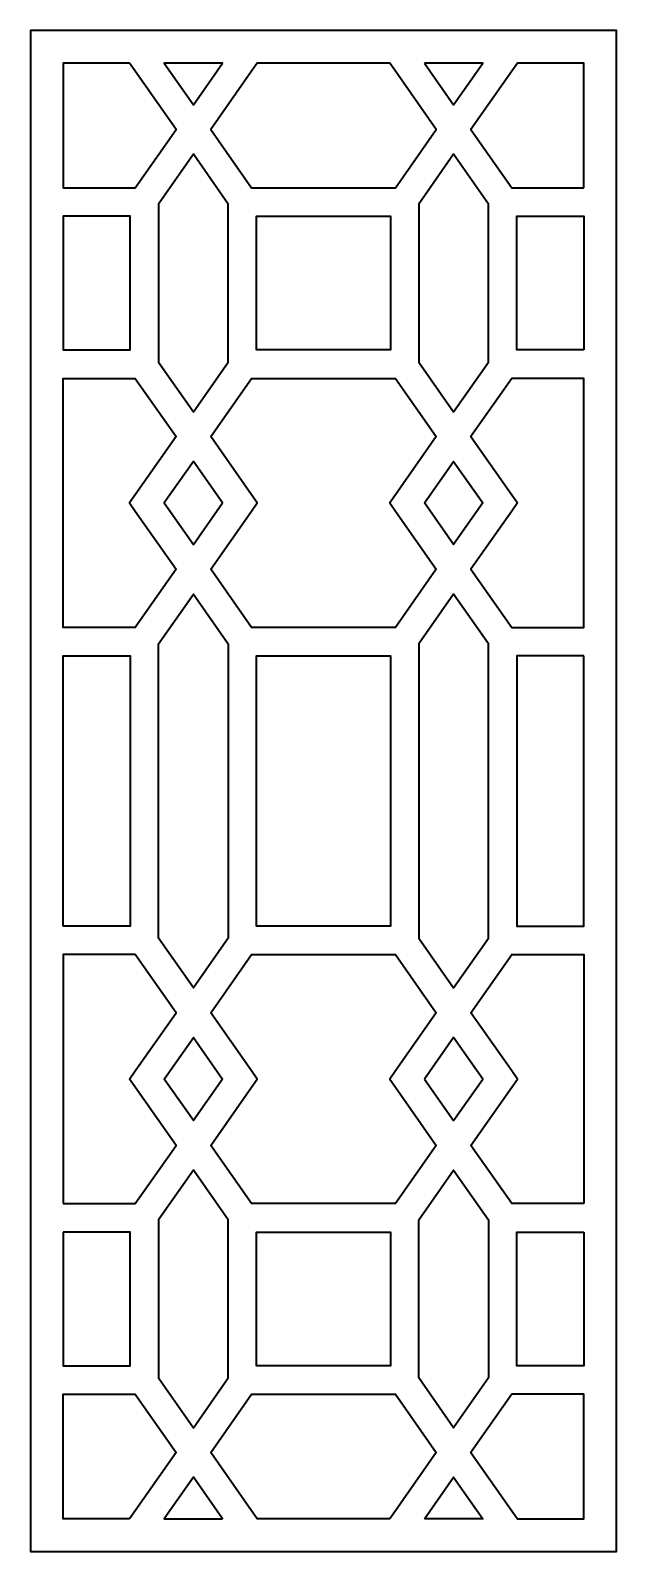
# Model space of a CAD drawing. Header units: centimetres. Extents: x -27 to -20.1, y -9 to 9.
import ezdxf

# ---------------------------------------------------------------- set-up
doc = ezdxf.new("R2010")
doc.units = ezdxf.units.CM
doc.header["$MEASUREMENT"] = 0
doc.layers.add('layer 1', color=7, linetype='Continuous')

msp = doc.modelspace()

# ---------------------------------------------------------------- linework, layer by layer
at = {"layer": 'layer 1', "color": 250, "lineweight": 35}
msp.add_open_spline([(-20.06556, 9.00077), (-20.06556, 9.00077), (-20.06556, -9.00021), (-20.06556, -9.00021), (-20.06556, -9.00021), (-20.06556, -9.00021), (-26.99914, -9.00021), (-26.99914, -9.00021), (-26.99914, -9.00021), (-26.99914, -9.00021), (-26.99914, 9.00077), (-26.99914, 9.00077), (-26.99914, 9.00077), (-26.99914, 9.00077), (-20.06556, 9.00077), (-20.06556, 9.00077), (-20.06556, 9.00077), (-20.06556, 9.00077), (-20.06556, 9.00077), (-20.06556, 9.00077)], degree=3, knots=[0, 0, 0, 0, 0.16666667, 0.16666667, 0.16666667, 0.16666667, 0.33333333, 0.33333333, 0.33333333, 0.33333333, 0.5, 0.5, 0.5, 0.5, 0.66666667, 0.66666667, 0.66666667, 0.66666667, 1, 1, 1, 1], dxfattribs=at)
at = {"layer": 'layer 1', "color": 7, "lineweight": 35}
for points, knots in [([(-25.8258, 8.61314), (-25.8258, 8.61314), (-25.75849, 8.51688), (-25.75849, 8.51688), (-25.75849, 8.51688), (-25.75849, 8.51688), (-25.2769, 7.82818), (-25.2769, 7.82818), (-25.2769, 7.82818), (-25.2769, 7.82818), (-25.75885, 7.13898), (-25.75885, 7.13898), (-25.75885, 7.13898), (-25.75885, 7.13898), (-26.61151, 7.13898), (-26.61151, 7.13898), (-26.61151, 7.13898), (-26.61151, 7.13898), (-26.61151, 8.61314), (-26.61151, 8.61314), (-26.61151, 8.61314), (-26.61151, 8.61314), (-25.8258, 8.61314), (-25.8258, 8.61314)], [0, 0, 0, 0, 0.14285714, 0.14285714, 0.14285714, 0.14285714, 0.28571429, 0.28571429, 0.28571429, 0.28571429, 0.42857143, 0.42857143, 0.42857143, 0.42857143, 0.57142857, 0.57142857, 0.57142857, 0.57142857, 0.71428571, 0.71428571, 0.71428571, 0.71428571, 1, 1, 1, 1]), ([(-24.72799, 8.61314), (-24.72799, 8.61314), (-25.07193, 8.1213), (-25.07193, 8.1213), (-25.07193, 8.1213), (-25.07193, 8.1213), (-25.41586, 8.61314), (-25.41586, 8.61314), (-25.41586, 8.61314), (-25.41586, 8.61314), (-24.72799, 8.61314), (-24.72799, 8.61314), (-24.72799, 8.61314), (-24.72799, 8.61314), (-24.72799, 8.61314), (-24.72799, 8.61314)], [0, 0, 0, 0, 0.2, 0.2, 0.2, 0.2, 0.4, 0.4, 0.4, 0.4, 0.6, 0.6, 0.6, 0.6, 1, 1, 1, 1]), ([(-23.53235, 7.13898), (-23.53235, 7.13898), (-24.385, 7.13898), (-24.385, 7.13898), (-24.385, 7.13898), (-24.385, 7.13898), (-24.86696, 7.82818), (-24.86696, 7.82818), (-24.86696, 7.82818), (-24.86696, 7.82818), (-24.38536, 8.51688), (-24.38536, 8.51688), (-24.38536, 8.51688), (-24.38536, 8.51688), (-24.31805, 8.61314), (-24.31805, 8.61314), (-24.31805, 8.61314), (-24.31805, 8.61314), (-22.74665, 8.61314), (-22.74665, 8.61314), (-22.74665, 8.61314), (-22.74665, 8.61314), (-22.67933, 8.51688), (-22.67933, 8.51688), (-22.67933, 8.51688), (-22.67933, 8.51688), (-22.19774, 7.82818), (-22.19774, 7.82818), (-22.19774, 7.82818), (-22.19774, 7.82818), (-22.67969, 7.13898), (-22.67969, 7.13898), (-22.67969, 7.13898), (-22.67969, 7.13898), (-23.53235, 7.13898), (-23.53235, 7.13898)], [0, 0, 0, 0, 0.1, 0.1, 0.1, 0.1, 0.2, 0.2, 0.2, 0.2, 0.3, 0.3, 0.3, 0.3, 0.4, 0.4, 0.4, 0.4, 0.5, 0.5, 0.5, 0.5, 0.6, 0.6, 0.6, 0.6, 0.7, 0.7, 0.7, 0.7, 0.8, 0.8, 0.8, 0.8, 1, 1, 1, 1]), ([(-22.33671, 8.61314), (-22.33671, 8.61314), (-21.64884, 8.61314), (-21.64884, 8.61314), (-21.64884, 8.61314), (-21.64884, 8.61314), (-21.99278, 8.1213), (-21.99278, 8.1213), (-21.99278, 8.1213), (-21.99278, 8.1213), (-22.3367, 8.61314), (-22.3367, 8.61314), (-22.3367, 8.61314), (-22.3367, 8.61314), (-22.33671, 8.61314), (-22.33671, 8.61314)], [0, 0, 0, 0, 0.2, 0.2, 0.2, 0.2, 0.4, 0.4, 0.4, 0.4, 0.6, 0.6, 0.6, 0.6, 1, 1, 1, 1]), ([(-20.45319, 7.13898), (-20.45319, 7.13898), (-21.30585, 7.13898), (-21.30585, 7.13898), (-21.30585, 7.13898), (-21.30585, 7.13898), (-21.7878, 7.82818), (-21.7878, 7.82818), (-21.7878, 7.82818), (-21.7878, 7.82818), (-21.30621, 8.51688), (-21.30621, 8.51688), (-21.30621, 8.51688), (-21.30621, 8.51688), (-21.23889, 8.61314), (-21.23889, 8.61314), (-21.23889, 8.61314), (-21.23889, 8.61314), (-20.45319, 8.61314), (-20.45319, 8.61314), (-20.45319, 8.61314), (-20.45319, 8.61314), (-20.45319, 7.13898), (-20.45319, 7.13898)], [0, 0, 0, 0, 0.14285714, 0.14285714, 0.14285714, 0.14285714, 0.28571429, 0.28571429, 0.28571429, 0.28571429, 0.42857143, 0.42857143, 0.42857143, 0.42857143, 0.57142857, 0.57142857, 0.57142857, 0.57142857, 0.71428571, 0.71428571, 0.71428571, 0.71428571, 1, 1, 1, 1]), ([(-24.66002, 6.01131), (-24.66002, 6.01131), (-24.66002, 5.07661), (-24.66002, 5.07661), (-24.66002, 5.07661), (-24.66002, 5.07661), (-25.07193, 4.48756), (-25.07193, 4.48756), (-25.07193, 4.48756), (-25.07193, 4.48756), (-25.48384, 5.07661), (-25.48384, 5.07661), (-25.48384, 5.07661), (-25.48384, 5.07661), (-25.48384, 6.01131), (-25.48384, 6.01131), (-25.48384, 6.01131), (-25.48384, 6.01131), (-25.48384, 6.94601), (-25.48384, 6.94601), (-25.48384, 6.94601), (-25.48384, 6.94601), (-25.07193, 7.53507), (-25.07193, 7.53507), (-25.07193, 7.53507), (-25.07193, 7.53507), (-24.66002, 6.94601), (-24.66002, 6.94601), (-24.66002, 6.94601), (-24.66002, 6.94601), (-24.66002, 6.01131), (-24.66002, 6.01131)], [0, 0, 0, 0, 0.11111111, 0.11111111, 0.11111111, 0.11111111, 0.22222222, 0.22222222, 0.22222222, 0.22222222, 0.33333333, 0.33333333, 0.33333333, 0.33333333, 0.44444444, 0.44444444, 0.44444444, 0.44444444, 0.55555556, 0.55555556, 0.55555556, 0.55555556, 0.66666667, 0.66666667, 0.66666667, 0.66666667, 0.77777778, 0.77777778, 0.77777778, 0.77777778, 1, 1, 1, 1]), ([(-22.40468, 6.01131), (-22.40468, 6.01131), (-22.40468, 6.94601), (-22.40468, 6.94601), (-22.40468, 6.94601), (-22.40468, 6.94601), (-21.99278, 7.53507), (-21.99278, 7.53507), (-21.99278, 7.53507), (-21.99278, 7.53507), (-21.58086, 6.94601), (-21.58086, 6.94601), (-21.58086, 6.94601), (-21.58086, 6.94601), (-21.58086, 6.01131), (-21.58086, 6.01131), (-21.58086, 6.01131), (-21.58086, 6.01131), (-21.58086, 5.07661), (-21.58086, 5.07661), (-21.58086, 5.07661), (-21.58086, 5.07661), (-21.99278, 4.48756), (-21.99278, 4.48756), (-21.99278, 4.48756), (-21.99278, 4.48756), (-22.40468, 5.07661), (-22.40468, 5.07661), (-22.40468, 5.07661), (-22.40468, 5.07661), (-22.40468, 6.01131), (-22.40468, 6.01131)], [0, 0, 0, 0, 0.11111111, 0.11111111, 0.11111111, 0.11111111, 0.22222222, 0.22222222, 0.22222222, 0.22222222, 0.33333333, 0.33333333, 0.33333333, 0.33333333, 0.44444444, 0.44444444, 0.44444444, 0.44444444, 0.55555556, 0.55555556, 0.55555556, 0.55555556, 0.66666667, 0.66666667, 0.66666667, 0.66666667, 0.77777778, 0.77777778, 0.77777778, 0.77777778, 1, 1, 1, 1]), ([(-26.61151, 5.2196), (-26.61151, 5.2196), (-26.61151, 6.80303), (-26.61151, 6.80303), (-26.61151, 6.80303), (-26.61151, 6.80303), (-25.81979, 6.80303), (-25.81979, 6.80303), (-25.81979, 6.80303), (-25.81979, 6.80303), (-25.81979, 6.01131), (-25.81979, 6.01131), (-25.81979, 6.01131), (-25.81979, 6.01131), (-25.81979, 5.2196), (-25.81979, 5.2196), (-25.81979, 5.2196), (-25.81979, 5.2196), (-26.61151, 5.2196), (-26.61151, 5.2196), (-26.61151, 5.2196), (-26.61151, 5.2196), (-26.61151, 5.2196), (-26.61151, 5.2196)], [0, 0, 0, 0, 0.14285714, 0.14285714, 0.14285714, 0.14285714, 0.28571429, 0.28571429, 0.28571429, 0.28571429, 0.42857143, 0.42857143, 0.42857143, 0.42857143, 0.57142857, 0.57142857, 0.57142857, 0.57142857, 0.71428571, 0.71428571, 0.71428571, 0.71428571, 1, 1, 1, 1]), ([(-23.53235, 6.80303), (-23.53235, 6.80303), (-24.32407, 6.80303), (-24.32407, 6.80303), (-24.32407, 6.80303), (-24.32407, 6.80303), (-24.32407, 6.01131), (-24.32407, 6.01131), (-24.32407, 6.01131), (-24.32407, 6.01131), (-24.32407, 5.2196), (-24.32407, 5.2196), (-24.32407, 5.2196), (-24.32407, 5.2196), (-23.53235, 5.2196), (-23.53235, 5.2196), (-23.53235, 5.2196), (-23.53235, 5.2196), (-22.74064, 5.2196), (-22.74064, 5.2196), (-22.74064, 5.2196), (-22.74064, 5.2196), (-22.74064, 6.01131), (-22.74064, 6.01131), (-22.74064, 6.01131), (-22.74064, 6.01131), (-22.74064, 6.80303), (-22.74064, 6.80303), (-22.74064, 6.80303), (-22.74064, 6.80303), (-23.53235, 6.80303), (-23.53235, 6.80303)], [0, 0, 0, 0, 0.11111111, 0.11111111, 0.11111111, 0.11111111, 0.22222222, 0.22222222, 0.22222222, 0.22222222, 0.33333333, 0.33333333, 0.33333333, 0.33333333, 0.44444444, 0.44444444, 0.44444444, 0.44444444, 0.55555556, 0.55555556, 0.55555556, 0.55555556, 0.66666667, 0.66666667, 0.66666667, 0.66666667, 0.77777778, 0.77777778, 0.77777778, 0.77777778, 1, 1, 1, 1]), ([(-20.45319, 5.2196), (-20.45319, 5.2196), (-20.45319, 6.80303), (-20.45319, 6.80303), (-20.45319, 6.80303), (-20.45319, 6.80303), (-21.24491, 6.80303), (-21.24491, 6.80303), (-21.24491, 6.80303), (-21.24491, 6.80303), (-21.24491, 6.01131), (-21.24491, 6.01131), (-21.24491, 6.01131), (-21.24491, 6.01131), (-21.24491, 5.2196), (-21.24491, 5.2196), (-21.24491, 5.2196), (-21.24491, 5.2196), (-20.45319, 5.2196), (-20.45319, 5.2196)], [0, 0, 0, 0, 0.16666667, 0.16666667, 0.16666667, 0.16666667, 0.33333333, 0.33333333, 0.33333333, 0.33333333, 0.5, 0.5, 0.5, 0.5, 0.66666667, 0.66666667, 0.66666667, 0.66666667, 1, 1, 1, 1]), ([(-26.61151, 4.88365), (-26.61151, 4.88365), (-26.61151, 1.93532), (-26.61151, 1.93532), (-26.61151, 1.93532), (-26.61151, 1.93532), (-25.75885, 1.93532), (-25.75885, 1.93532), (-25.75885, 1.93532), (-25.75885, 1.93532), (-25.2769, 2.62453), (-25.2769, 2.62453), (-25.2769, 2.62453), (-25.2769, 2.62453), (-25.75849, 3.31322), (-25.75849, 3.31322), (-25.75849, 3.31322), (-25.75849, 3.31322), (-25.8258, 3.40949), (-25.8258, 3.40949), (-25.8258, 3.40949), (-25.8258, 3.40949), (-25.75849, 3.50575), (-25.75849, 3.50575), (-25.75849, 3.50575), (-25.75849, 3.50575), (-25.2769, 4.19444), (-25.2769, 4.19444), (-25.2769, 4.19444), (-25.2769, 4.19444), (-25.75885, 4.88365), (-25.75885, 4.88365), (-25.75885, 4.88365), (-25.75885, 4.88365), (-26.61151, 4.88365), (-26.61151, 4.88365), (-26.61151, 4.88365), (-26.61151, 4.88365), (-26.61151, 4.88365), (-26.61151, 4.88365)], [0, 0, 0, 0, 0.09090909, 0.09090909, 0.09090909, 0.09090909, 0.18181818, 0.18181818, 0.18181818, 0.18181818, 0.27272727, 0.27272727, 0.27272727, 0.27272727, 0.36363636, 0.36363636, 0.36363636, 0.36363636, 0.45454545, 0.45454545, 0.45454545, 0.45454545, 0.54545455, 0.54545455, 0.54545455, 0.54545455, 0.63636364, 0.63636364, 0.63636364, 0.63636364, 0.72727273, 0.72727273, 0.72727273, 0.72727273, 0.81818182, 0.81818182, 0.81818182, 0.81818182, 1, 1, 1, 1]), ([(-23.53235, 1.93532), (-23.53235, 1.93532), (-22.67969, 1.93532), (-22.67969, 1.93532), (-22.67969, 1.93532), (-22.67969, 1.93532), (-22.19774, 2.62453), (-22.19774, 2.62453), (-22.19774, 2.62453), (-22.19774, 2.62453), (-22.67933, 3.31322), (-22.67933, 3.31322), (-22.67933, 3.31322), (-22.67933, 3.31322), (-22.74665, 3.40948), (-22.74665, 3.40948), (-22.74665, 3.40948), (-22.74665, 3.40948), (-22.67933, 3.50575), (-22.67933, 3.50575), (-22.67933, 3.50575), (-22.67933, 3.50575), (-22.19774, 4.19444), (-22.19774, 4.19444), (-22.19774, 4.19444), (-22.19774, 4.19444), (-22.67969, 4.88365), (-22.67969, 4.88365), (-22.67969, 4.88365), (-22.67969, 4.88365), (-23.53235, 4.88365), (-23.53235, 4.88365), (-23.53235, 4.88365), (-23.53235, 4.88365), (-24.385, 4.88365), (-24.385, 4.88365), (-24.385, 4.88365), (-24.385, 4.88365), (-24.86696, 4.19444), (-24.86696, 4.19444), (-24.86696, 4.19444), (-24.86696, 4.19444), (-24.38536, 3.50575), (-24.38536, 3.50575), (-24.38536, 3.50575), (-24.38536, 3.50575), (-24.31805, 3.40948), (-24.31805, 3.40948), (-24.31805, 3.40948), (-24.31805, 3.40948), (-24.38536, 3.31322), (-24.38536, 3.31322), (-24.38536, 3.31322), (-24.38536, 3.31322), (-24.86696, 2.62453), (-24.86696, 2.62453), (-24.86696, 2.62453), (-24.86696, 2.62453), (-24.385, 1.93532), (-24.385, 1.93532), (-24.385, 1.93532), (-24.385, 1.93532), (-23.53235, 1.93532), (-23.53235, 1.93532)], [0, 0, 0, 0, 0.05882353, 0.05882353, 0.05882353, 0.05882353, 0.11764706, 0.11764706, 0.11764706, 0.11764706, 0.17647059, 0.17647059, 0.17647059, 0.17647059, 0.23529412, 0.23529412, 0.23529412, 0.23529412, 0.29411765, 0.29411765, 0.29411765, 0.29411765, 0.35294118, 0.35294118, 0.35294118, 0.35294118, 0.41176471, 0.41176471, 0.41176471, 0.41176471, 0.47058824, 0.47058824, 0.47058824, 0.47058824, 0.52941176, 0.52941176, 0.52941176, 0.52941176, 0.58823529, 0.58823529, 0.58823529, 0.58823529, 0.64705882, 0.64705882, 0.64705882, 0.64705882, 0.70588235, 0.70588235, 0.70588235, 0.70588235, 0.76470588, 0.76470588, 0.76470588, 0.76470588, 0.82352941, 0.82352941, 0.82352941, 0.82352941, 0.88235294, 0.88235294, 0.88235294, 0.88235294, 1, 1, 1, 1]), ([(-20.45319, 4.88365), (-20.45319, 4.88365), (-20.45319, 1.93532), (-20.45319, 1.93532), (-20.45319, 1.93532), (-20.45319, 1.93532), (-21.30585, 1.93532), (-21.30585, 1.93532), (-21.30585, 1.93532), (-21.30585, 1.93532), (-21.7878, 2.62453), (-21.7878, 2.62453), (-21.7878, 2.62453), (-21.7878, 2.62453), (-21.30621, 3.31322), (-21.30621, 3.31322), (-21.30621, 3.31322), (-21.30621, 3.31322), (-21.23889, 3.40949), (-21.23889, 3.40949), (-21.23889, 3.40949), (-21.23889, 3.40949), (-21.30621, 3.50575), (-21.30621, 3.50575), (-21.30621, 3.50575), (-21.30621, 3.50575), (-21.7878, 4.19444), (-21.7878, 4.19444), (-21.7878, 4.19444), (-21.7878, 4.19444), (-21.30585, 4.88365), (-21.30585, 4.88365), (-21.30585, 4.88365), (-21.30585, 4.88365), (-20.45319, 4.88365), (-20.45319, 4.88365), (-20.45319, 4.88365), (-20.45319, 4.88365), (-20.45319, 4.88365), (-20.45319, 4.88365)], [0, 0, 0, 0, 0.09090909, 0.09090909, 0.09090909, 0.09090909, 0.18181818, 0.18181818, 0.18181818, 0.18181818, 0.27272727, 0.27272727, 0.27272727, 0.27272727, 0.36363636, 0.36363636, 0.36363636, 0.36363636, 0.45454545, 0.45454545, 0.45454545, 0.45454545, 0.54545455, 0.54545455, 0.54545455, 0.54545455, 0.63636364, 0.63636364, 0.63636364, 0.63636364, 0.72727273, 0.72727273, 0.72727273, 0.72727273, 0.81818182, 0.81818182, 0.81818182, 0.81818182, 1, 1, 1, 1]), ([(-24.72799, 3.40949), (-24.72799, 3.40949), (-25.07193, 2.91765), (-25.07193, 2.91765), (-25.07193, 2.91765), (-25.07193, 2.91765), (-25.41586, 3.40949), (-25.41586, 3.40949), (-25.41586, 3.40949), (-25.41586, 3.40949), (-25.07193, 3.90132), (-25.07193, 3.90132), (-25.07193, 3.90132), (-25.07193, 3.90132), (-24.72799, 3.40949), (-24.72799, 3.40949), (-24.72799, 3.40949), (-24.72799, 3.40949), (-24.72799, 3.40949), (-24.72799, 3.40949)], [0, 0, 0, 0, 0.16666667, 0.16666667, 0.16666667, 0.16666667, 0.33333333, 0.33333333, 0.33333333, 0.33333333, 0.5, 0.5, 0.5, 0.5, 0.66666667, 0.66666667, 0.66666667, 0.66666667, 1, 1, 1, 1]), ([(-22.33671, 3.40949), (-22.33671, 3.40949), (-21.99278, 2.91765), (-21.99278, 2.91765), (-21.99278, 2.91765), (-21.99278, 2.91765), (-21.64884, 3.40949), (-21.64884, 3.40949), (-21.64884, 3.40949), (-21.64884, 3.40949), (-21.99278, 3.90132), (-21.99278, 3.90132), (-21.99278, 3.90132), (-21.99278, 3.90132), (-22.3367, 3.40949), (-22.3367, 3.40949), (-22.3367, 3.40949), (-22.3367, 3.40949), (-22.33671, 3.40949), (-22.33671, 3.40949)], [0, 0, 0, 0, 0.16666667, 0.16666667, 0.16666667, 0.16666667, 0.33333333, 0.33333333, 0.33333333, 0.33333333, 0.5, 0.5, 0.5, 0.5, 0.66666667, 0.66666667, 0.66666667, 0.66666667, 1, 1, 1, 1]), ([(-25.48384, 0.00027), (-25.48384, 0.00027), (-25.48384, -1.7418), (-25.48384, -1.7418), (-25.48384, -1.7418), (-25.48384, -1.7418), (-25.07193, -2.33086), (-25.07193, -2.33086), (-25.07193, -2.33086), (-25.07193, -2.33086), (-24.66002, -1.74181), (-24.66002, -1.74181), (-24.66002, -1.74181), (-24.66002, -1.74181), (-24.66002, 0.00027), (-24.66002, 0.00027), (-24.66002, 0.00027), (-24.66002, 0.00027), (-24.66002, 1.74237), (-24.66002, 1.74237), (-24.66002, 1.74237), (-24.66002, 1.74237), (-25.07193, 2.33141), (-25.07193, 2.33141), (-25.07193, 2.33141), (-25.07193, 2.33141), (-25.48384, 1.74237), (-25.48384, 1.74237), (-25.48384, 1.74237), (-25.48384, 1.74237), (-25.48384, 0.00027), (-25.48384, 0.00027)], [0, 0, 0, 0, 0.11111111, 0.11111111, 0.11111111, 0.11111111, 0.22222222, 0.22222222, 0.22222222, 0.22222222, 0.33333333, 0.33333333, 0.33333333, 0.33333333, 0.44444444, 0.44444444, 0.44444444, 0.44444444, 0.55555556, 0.55555556, 0.55555556, 0.55555556, 0.66666667, 0.66666667, 0.66666667, 0.66666667, 0.77777778, 0.77777778, 0.77777778, 0.77777778, 1, 1, 1, 1]), ([(-21.58086, 0.00027), (-21.58086, 0.00027), (-21.58086, -1.7418), (-21.58086, -1.7418), (-21.58086, -1.7418), (-21.58086, -1.7418), (-21.99278, -2.33086), (-21.99278, -2.33086), (-21.99278, -2.33086), (-21.99278, -2.33086), (-22.40468, -1.74181), (-22.40468, -1.74181), (-22.40468, -1.74181), (-22.40468, -1.74181), (-22.40468, 0.00027), (-22.40468, 0.00027), (-22.40468, 0.00027), (-22.40468, 0.00027), (-22.40468, 1.74237), (-22.40468, 1.74237), (-22.40468, 1.74237), (-22.40468, 1.74237), (-21.99278, 2.33141), (-21.99278, 2.33141), (-21.99278, 2.33141), (-21.99278, 2.33141), (-21.58086, 1.74237), (-21.58086, 1.74237), (-21.58086, 1.74237), (-21.58086, 1.74237), (-21.58086, 0.00027), (-21.58086, 0.00027)], [0, 0, 0, 0, 0.11111111, 0.11111111, 0.11111111, 0.11111111, 0.22222222, 0.22222222, 0.22222222, 0.22222222, 0.33333333, 0.33333333, 0.33333333, 0.33333333, 0.44444444, 0.44444444, 0.44444444, 0.44444444, 0.55555556, 0.55555556, 0.55555556, 0.55555556, 0.66666667, 0.66666667, 0.66666667, 0.66666667, 0.77777778, 0.77777778, 0.77777778, 0.77777778, 1, 1, 1, 1]), ([(-26.61151, -1.59882), (-26.61151, -1.59882), (-25.81979, -1.59882), (-25.81979, -1.59882), (-25.81979, -1.59882), (-25.81979, -1.59882), (-25.81979, 0.00027), (-25.81979, 0.00027), (-25.81979, 0.00027), (-25.81979, 0.00027), (-25.81979, 1.59937), (-25.81979, 1.59937), (-25.81979, 1.59937), (-25.81979, 1.59937), (-26.61151, 1.59937), (-26.61151, 1.59937), (-26.61151, 1.59937), (-26.61151, 1.59937), (-26.61151, -1.59882), (-26.61151, -1.59882)], [0, 0, 0, 0, 0.16666667, 0.16666667, 0.16666667, 0.16666667, 0.33333333, 0.33333333, 0.33333333, 0.33333333, 0.5, 0.5, 0.5, 0.5, 0.66666667, 0.66666667, 0.66666667, 0.66666667, 1, 1, 1, 1]), ([(-24.32406, 0.00027), (-24.32406, 0.00027), (-24.32407, -1.59882), (-24.32407, -1.59882), (-24.32407, -1.59882), (-24.32407, -1.59882), (-23.53235, -1.59882), (-23.53235, -1.59882), (-23.53235, -1.59882), (-23.53235, -1.59882), (-22.74064, -1.59882), (-22.74064, -1.59882), (-22.74064, -1.59882), (-22.74064, -1.59882), (-22.74064, 0.00027), (-22.74064, 0.00027), (-22.74064, 0.00027), (-22.74064, 0.00027), (-22.74064, 1.59937), (-22.74064, 1.59937), (-22.74064, 1.59937), (-22.74064, 1.59937), (-23.53235, 1.59937), (-23.53235, 1.59937), (-23.53235, 1.59937), (-23.53235, 1.59937), (-24.32407, 1.59937), (-24.32407, 1.59937), (-24.32407, 1.59937), (-24.32407, 1.59937), (-24.32407, 0.00027), (-24.32407, 0.00027), (-24.32407, 0.00027), (-24.32407, 0.00027), (-24.32406, 0.00027), (-24.32406, 0.00027)], [0, 0, 0, 0, 0.1, 0.1, 0.1, 0.1, 0.2, 0.2, 0.2, 0.2, 0.3, 0.3, 0.3, 0.3, 0.4, 0.4, 0.4, 0.4, 0.5, 0.5, 0.5, 0.5, 0.6, 0.6, 0.6, 0.6, 0.7, 0.7, 0.7, 0.7, 0.8, 0.8, 0.8, 0.8, 1, 1, 1, 1]), ([(-20.45319, 1.59937), (-20.45319, 1.59937), (-20.45319, -1.59882), (-20.45319, -1.59882), (-20.45319, -1.59882), (-20.45319, -1.59882), (-21.24492, -1.59882), (-21.24492, -1.59882), (-21.24492, -1.59882), (-21.24492, -1.59882), (-21.24491, 0.00027), (-21.24491, 0.00027), (-21.24491, 0.00027), (-21.24491, 0.00027), (-21.24492, 1.59937), (-21.24492, 1.59937), (-21.24492, 1.59937), (-21.24492, 1.59937), (-20.45319, 1.59937), (-20.45319, 1.59937)], [0, 0, 0, 0, 0.16666667, 0.16666667, 0.16666667, 0.16666667, 0.33333333, 0.33333333, 0.33333333, 0.33333333, 0.5, 0.5, 0.5, 0.5, 0.66666667, 0.66666667, 0.66666667, 0.66666667, 1, 1, 1, 1]), ([(-26.61151, -4.8831), (-26.61151, -4.8831), (-26.61151, -1.93477), (-26.61151, -1.93477), (-26.61151, -1.93477), (-26.61151, -1.93477), (-25.75885, -1.93477), (-25.75885, -1.93477), (-25.75885, -1.93477), (-25.75885, -1.93477), (-25.2769, -2.62397), (-25.2769, -2.62397), (-25.2769, -2.62397), (-25.2769, -2.62397), (-25.75849, -3.31268), (-25.75849, -3.31268), (-25.75849, -3.31268), (-25.75849, -3.31268), (-25.8258, -3.40893), (-25.8258, -3.40893), (-25.8258, -3.40893), (-25.8258, -3.40893), (-25.75849, -3.50519), (-25.75849, -3.50519), (-25.75849, -3.50519), (-25.75849, -3.50519), (-25.2769, -4.19388), (-25.2769, -4.19388), (-25.2769, -4.19388), (-25.2769, -4.19388), (-25.75885, -4.8831), (-25.75885, -4.8831), (-25.75885, -4.8831), (-25.75885, -4.8831), (-26.61151, -4.8831), (-26.61151, -4.8831)], [0, 0, 0, 0, 0.1, 0.1, 0.1, 0.1, 0.2, 0.2, 0.2, 0.2, 0.3, 0.3, 0.3, 0.3, 0.4, 0.4, 0.4, 0.4, 0.5, 0.5, 0.5, 0.5, 0.6, 0.6, 0.6, 0.6, 0.7, 0.7, 0.7, 0.7, 0.8, 0.8, 0.8, 0.8, 1, 1, 1, 1]), ([(-23.53235, -1.93477), (-23.53235, -1.93477), (-24.385, -1.93477), (-24.385, -1.93477), (-24.385, -1.93477), (-24.385, -1.93477), (-24.86696, -2.62397), (-24.86696, -2.62397), (-24.86696, -2.62397), (-24.86696, -2.62397), (-24.38536, -3.31268), (-24.38536, -3.31268), (-24.38536, -3.31268), (-24.38536, -3.31268), (-24.31805, -3.40893), (-24.31805, -3.40893), (-24.31805, -3.40893), (-24.31805, -3.40893), (-24.38536, -3.50519), (-24.38536, -3.50519), (-24.38536, -3.50519), (-24.38536, -3.50519), (-24.86696, -4.19388), (-24.86696, -4.19388), (-24.86696, -4.19388), (-24.86696, -4.19388), (-24.385, -4.8831), (-24.385, -4.8831), (-24.385, -4.8831), (-24.385, -4.8831), (-23.53235, -4.8831), (-23.53235, -4.8831), (-23.53235, -4.8831), (-23.53235, -4.8831), (-22.67969, -4.8831), (-22.67969, -4.8831), (-22.67969, -4.8831), (-22.67969, -4.8831), (-22.19774, -4.19388), (-22.19774, -4.19388), (-22.19774, -4.19388), (-22.19774, -4.19388), (-22.67933, -3.50519), (-22.67933, -3.50519), (-22.67933, -3.50519), (-22.67933, -3.50519), (-22.74665, -3.40893), (-22.74665, -3.40893), (-22.74665, -3.40893), (-22.74665, -3.40893), (-22.67933, -3.31268), (-22.67933, -3.31268), (-22.67933, -3.31268), (-22.67933, -3.31268), (-22.19774, -2.62397), (-22.19774, -2.62397), (-22.19774, -2.62397), (-22.19774, -2.62397), (-22.67969, -1.93477), (-22.67969, -1.93477), (-22.67969, -1.93477), (-22.67969, -1.93477), (-23.53235, -1.93477), (-23.53235, -1.93477)], [0, 0, 0, 0, 0.05882353, 0.05882353, 0.05882353, 0.05882353, 0.11764706, 0.11764706, 0.11764706, 0.11764706, 0.17647059, 0.17647059, 0.17647059, 0.17647059, 0.23529412, 0.23529412, 0.23529412, 0.23529412, 0.29411765, 0.29411765, 0.29411765, 0.29411765, 0.35294118, 0.35294118, 0.35294118, 0.35294118, 0.41176471, 0.41176471, 0.41176471, 0.41176471, 0.47058824, 0.47058824, 0.47058824, 0.47058824, 0.52941176, 0.52941176, 0.52941176, 0.52941176, 0.58823529, 0.58823529, 0.58823529, 0.58823529, 0.64705882, 0.64705882, 0.64705882, 0.64705882, 0.70588235, 0.70588235, 0.70588235, 0.70588235, 0.76470588, 0.76470588, 0.76470588, 0.76470588, 0.82352941, 0.82352941, 0.82352941, 0.82352941, 0.88235294, 0.88235294, 0.88235294, 0.88235294, 1, 1, 1, 1]), ([(-20.45319, -4.8831), (-20.45319, -4.8831), (-20.45319, -1.93477), (-20.45319, -1.93477), (-20.45319, -1.93477), (-20.45319, -1.93477), (-21.30585, -1.93477), (-21.30585, -1.93477), (-21.30585, -1.93477), (-21.30585, -1.93477), (-21.7878, -2.62397), (-21.7878, -2.62397), (-21.7878, -2.62397), (-21.7878, -2.62397), (-21.30621, -3.31268), (-21.30621, -3.31268), (-21.30621, -3.31268), (-21.30621, -3.31268), (-21.23889, -3.40893), (-21.23889, -3.40893), (-21.23889, -3.40893), (-21.23889, -3.40893), (-21.30621, -3.50519), (-21.30621, -3.50519), (-21.30621, -3.50519), (-21.30621, -3.50519), (-21.7878, -4.19388), (-21.7878, -4.19388), (-21.7878, -4.19388), (-21.7878, -4.19388), (-21.30585, -4.8831), (-21.30585, -4.8831), (-21.30585, -4.8831), (-21.30585, -4.8831), (-20.45319, -4.8831), (-20.45319, -4.8831)], [0, 0, 0, 0, 0.1, 0.1, 0.1, 0.1, 0.2, 0.2, 0.2, 0.2, 0.3, 0.3, 0.3, 0.3, 0.4, 0.4, 0.4, 0.4, 0.5, 0.5, 0.5, 0.5, 0.6, 0.6, 0.6, 0.6, 0.7, 0.7, 0.7, 0.7, 0.8, 0.8, 0.8, 0.8, 1, 1, 1, 1]), ([(-24.72799, -3.40893), (-24.72799, -3.40893), (-25.07193, -2.91709), (-25.07193, -2.91709), (-25.07193, -2.91709), (-25.07193, -2.91709), (-25.41586, -3.40893), (-25.41586, -3.40893), (-25.41586, -3.40893), (-25.41586, -3.40893), (-25.07193, -3.90077), (-25.07193, -3.90077), (-25.07193, -3.90077), (-25.07193, -3.90077), (-24.72799, -3.40893), (-24.72799, -3.40893), (-24.72799, -3.40893), (-24.72799, -3.40893), (-24.72799, -3.40893), (-24.72799, -3.40893)], [0, 0, 0, 0, 0.16666667, 0.16666667, 0.16666667, 0.16666667, 0.33333333, 0.33333333, 0.33333333, 0.33333333, 0.5, 0.5, 0.5, 0.5, 0.66666667, 0.66666667, 0.66666667, 0.66666667, 1, 1, 1, 1]), ([(-22.33671, -3.40893), (-22.33671, -3.40893), (-21.99278, -2.91709), (-21.99278, -2.91709), (-21.99278, -2.91709), (-21.99278, -2.91709), (-21.64884, -3.40893), (-21.64884, -3.40893), (-21.64884, -3.40893), (-21.64884, -3.40893), (-21.99278, -3.90077), (-21.99278, -3.90077), (-21.99278, -3.90077), (-21.99278, -3.90077), (-22.3367, -3.40893), (-22.3367, -3.40893), (-22.3367, -3.40893), (-22.3367, -3.40893), (-22.33671, -3.40893), (-22.33671, -3.40893)], [0, 0, 0, 0, 0.16666667, 0.16666667, 0.16666667, 0.16666667, 0.33333333, 0.33333333, 0.33333333, 0.33333333, 0.5, 0.5, 0.5, 0.5, 0.66666667, 0.66666667, 0.66666667, 0.66666667, 1, 1, 1, 1]), ([(-24.66002, -6.01076), (-24.66002, -6.01076), (-24.66002, -6.94545), (-24.66002, -6.94545), (-24.66002, -6.94545), (-24.66002, -6.94545), (-25.07193, -7.53451), (-25.07193, -7.53451), (-25.07193, -7.53451), (-25.07193, -7.53451), (-25.48384, -6.94545), (-25.48384, -6.94545), (-25.48384, -6.94545), (-25.48384, -6.94545), (-25.48384, -6.01076), (-25.48384, -6.01076), (-25.48384, -6.01076), (-25.48384, -6.01076), (-25.48384, -5.07606), (-25.48384, -5.07606), (-25.48384, -5.07606), (-25.48384, -5.07606), (-25.07193, -4.487), (-25.07193, -4.487), (-25.07193, -4.487), (-25.07193, -4.487), (-24.66002, -5.07606), (-24.66002, -5.07606), (-24.66002, -5.07606), (-24.66002, -5.07606), (-24.66002, -6.01076), (-24.66002, -6.01076)], [0, 0, 0, 0, 0.11111111, 0.11111111, 0.11111111, 0.11111111, 0.22222222, 0.22222222, 0.22222222, 0.22222222, 0.33333333, 0.33333333, 0.33333333, 0.33333333, 0.44444444, 0.44444444, 0.44444444, 0.44444444, 0.55555556, 0.55555556, 0.55555556, 0.55555556, 0.66666667, 0.66666667, 0.66666667, 0.66666667, 0.77777778, 0.77777778, 0.77777778, 0.77777778, 1, 1, 1, 1]), ([(-22.40468, -6.01076), (-22.40468, -6.01076), (-22.40468, -6.94545), (-22.40468, -6.94545), (-22.40468, -6.94545), (-22.40468, -6.94545), (-21.99278, -7.53451), (-21.99278, -7.53451), (-21.99278, -7.53451), (-21.99278, -7.53451), (-21.58086, -6.94545), (-21.58086, -6.94545), (-21.58086, -6.94545), (-21.58086, -6.94545), (-21.58086, -6.01076), (-21.58086, -6.01076), (-21.58086, -6.01076), (-21.58086, -6.01076), (-21.58086, -5.07606), (-21.58086, -5.07606), (-21.58086, -5.07606), (-21.58086, -5.07606), (-21.99278, -4.487), (-21.99278, -4.487), (-21.99278, -4.487), (-21.99278, -4.487), (-22.40468, -5.07606), (-22.40468, -5.07606), (-22.40468, -5.07606), (-22.40468, -5.07606), (-22.40468, -6.01076), (-22.40468, -6.01076)], [0, 0, 0, 0, 0.11111111, 0.11111111, 0.11111111, 0.11111111, 0.22222222, 0.22222222, 0.22222222, 0.22222222, 0.33333333, 0.33333333, 0.33333333, 0.33333333, 0.44444444, 0.44444444, 0.44444444, 0.44444444, 0.55555556, 0.55555556, 0.55555556, 0.55555556, 0.66666667, 0.66666667, 0.66666667, 0.66666667, 0.77777778, 0.77777778, 0.77777778, 0.77777778, 1, 1, 1, 1]), ([(-26.61151, -5.21904), (-26.61151, -5.21904), (-25.81979, -5.21904), (-25.81979, -5.21904), (-25.81979, -5.21904), (-25.81979, -5.21904), (-25.81979, -6.01076), (-25.81979, -6.01076), (-25.81979, -6.01076), (-25.81979, -6.01076), (-25.81979, -6.80247), (-25.81979, -6.80247), (-25.81979, -6.80247), (-25.81979, -6.80247), (-26.61151, -6.80247), (-26.61151, -6.80247), (-26.61151, -6.80247), (-26.61151, -6.80247), (-26.61151, -5.21904), (-26.61151, -5.21904)], [0, 0, 0, 0, 0.16666667, 0.16666667, 0.16666667, 0.16666667, 0.33333333, 0.33333333, 0.33333333, 0.33333333, 0.5, 0.5, 0.5, 0.5, 0.66666667, 0.66666667, 0.66666667, 0.66666667, 1, 1, 1, 1]), ([(-24.32406, -6.01076), (-24.32406, -6.01076), (-24.32407, -6.80247), (-24.32407, -6.80247), (-24.32407, -6.80247), (-24.32407, -6.80247), (-23.53235, -6.80247), (-23.53235, -6.80247), (-23.53235, -6.80247), (-23.53235, -6.80247), (-22.74064, -6.80247), (-22.74064, -6.80247), (-22.74064, -6.80247), (-22.74064, -6.80247), (-22.74064, -6.01076), (-22.74064, -6.01076), (-22.74064, -6.01076), (-22.74064, -6.01076), (-22.74064, -5.21904), (-22.74064, -5.21904), (-22.74064, -5.21904), (-22.74064, -5.21904), (-23.53235, -5.21904), (-23.53235, -5.21904), (-23.53235, -5.21904), (-23.53235, -5.21904), (-24.32407, -5.21904), (-24.32407, -5.21904), (-24.32407, -5.21904), (-24.32407, -5.21904), (-24.32407, -6.01076), (-24.32407, -6.01076), (-24.32407, -6.01076), (-24.32407, -6.01076), (-24.32406, -6.01076), (-24.32406, -6.01076)], [0, 0, 0, 0, 0.1, 0.1, 0.1, 0.1, 0.2, 0.2, 0.2, 0.2, 0.3, 0.3, 0.3, 0.3, 0.4, 0.4, 0.4, 0.4, 0.5, 0.5, 0.5, 0.5, 0.6, 0.6, 0.6, 0.6, 0.7, 0.7, 0.7, 0.7, 0.8, 0.8, 0.8, 0.8, 1, 1, 1, 1]), ([(-20.45319, -5.21904), (-20.45319, -5.21904), (-21.24491, -5.21904), (-21.24491, -5.21904), (-21.24491, -5.21904), (-21.24491, -5.21904), (-21.24491, -6.01076), (-21.24491, -6.01076), (-21.24491, -6.01076), (-21.24491, -6.01076), (-21.24491, -6.80247), (-21.24491, -6.80247), (-21.24491, -6.80247), (-21.24491, -6.80247), (-20.45319, -6.80247), (-20.45319, -6.80247), (-20.45319, -6.80247), (-20.45319, -6.80247), (-20.45319, -5.21904), (-20.45319, -5.21904)], [0, 0, 0, 0, 0.16666667, 0.16666667, 0.16666667, 0.16666667, 0.33333333, 0.33333333, 0.33333333, 0.33333333, 0.5, 0.5, 0.5, 0.5, 0.66666667, 0.66666667, 0.66666667, 0.66666667, 1, 1, 1, 1]), ([(-25.8258, -8.61258), (-25.8258, -8.61258), (-25.75849, -8.51632), (-25.75849, -8.51632), (-25.75849, -8.51632), (-25.75849, -8.51632), (-25.2769, -7.82763), (-25.2769, -7.82763), (-25.2769, -7.82763), (-25.2769, -7.82763), (-25.75885, -7.13841), (-25.75885, -7.13841), (-25.75885, -7.13841), (-25.75885, -7.13841), (-26.61151, -7.13841), (-26.61151, -7.13841), (-26.61151, -7.13841), (-26.61151, -7.13841), (-26.61151, -8.61258), (-26.61151, -8.61258), (-26.61151, -8.61258), (-26.61151, -8.61258), (-25.8258, -8.61258), (-25.8258, -8.61258)], [0, 0, 0, 0, 0.14285714, 0.14285714, 0.14285714, 0.14285714, 0.28571429, 0.28571429, 0.28571429, 0.28571429, 0.42857143, 0.42857143, 0.42857143, 0.42857143, 0.57142857, 0.57142857, 0.57142857, 0.57142857, 0.71428571, 0.71428571, 0.71428571, 0.71428571, 1, 1, 1, 1]), ([(-22.74665, -8.61258), (-22.74665, -8.61258), (-22.67933, -8.51632), (-22.67933, -8.51632), (-22.67933, -8.51632), (-22.67933, -8.51632), (-22.19774, -7.82763), (-22.19774, -7.82763), (-22.19774, -7.82763), (-22.19774, -7.82763), (-22.67969, -7.13841), (-22.67969, -7.13841), (-22.67969, -7.13841), (-22.67969, -7.13841), (-23.53235, -7.13841), (-23.53235, -7.13841), (-23.53235, -7.13841), (-23.53235, -7.13841), (-24.385, -7.13841), (-24.385, -7.13841), (-24.385, -7.13841), (-24.385, -7.13841), (-24.86696, -7.82763), (-24.86696, -7.82763), (-24.86696, -7.82763), (-24.86696, -7.82763), (-24.38536, -8.51632), (-24.38536, -8.51632), (-24.38536, -8.51632), (-24.38536, -8.51632), (-24.31805, -8.61258), (-24.31805, -8.61258), (-24.31805, -8.61258), (-24.31805, -8.61258), (-22.74665, -8.61258), (-22.74665, -8.61258)], [0, 0, 0, 0, 0.1, 0.1, 0.1, 0.1, 0.2, 0.2, 0.2, 0.2, 0.3, 0.3, 0.3, 0.3, 0.4, 0.4, 0.4, 0.4, 0.5, 0.5, 0.5, 0.5, 0.6, 0.6, 0.6, 0.6, 0.7, 0.7, 0.7, 0.7, 0.8, 0.8, 0.8, 0.8, 1, 1, 1, 1]), ([(-20.45319, -7.13841), (-20.45319, -7.13841), (-20.45319, -8.61258), (-20.45319, -8.61258), (-20.45319, -8.61258), (-20.45319, -8.61258), (-21.23889, -8.61258), (-21.23889, -8.61258), (-21.23889, -8.61258), (-21.23889, -8.61258), (-21.30621, -8.51632), (-21.30621, -8.51632), (-21.30621, -8.51632), (-21.30621, -8.51632), (-21.7878, -7.82763), (-21.7878, -7.82763), (-21.7878, -7.82763), (-21.7878, -7.82763), (-21.30585, -7.13841), (-21.30585, -7.13841), (-21.30585, -7.13841), (-21.30585, -7.13841), (-20.45319, -7.13841), (-20.45319, -7.13841), (-20.45319, -7.13841), (-20.45319, -7.13841), (-20.45319, -7.13841), (-20.45319, -7.13841)], [0, 0, 0, 0, 0.125, 0.125, 0.125, 0.125, 0.25, 0.25, 0.25, 0.25, 0.375, 0.375, 0.375, 0.375, 0.5, 0.5, 0.5, 0.5, 0.625, 0.625, 0.625, 0.625, 0.75, 0.75, 0.75, 0.75, 1, 1, 1, 1]), ([(-24.72799, -8.61258), (-24.72799, -8.61258), (-25.41586, -8.61257), (-25.41586, -8.61257), (-25.41586, -8.61257), (-25.41586, -8.61257), (-25.07193, -8.12074), (-25.07193, -8.12074), (-25.07193, -8.12074), (-25.07193, -8.12074), (-24.72799, -8.61257), (-24.72799, -8.61257), (-24.72799, -8.61257), (-24.72799, -8.61257), (-24.72799, -8.61258), (-24.72799, -8.61258)], [0, 0, 0, 0, 0.2, 0.2, 0.2, 0.2, 0.4, 0.4, 0.4, 0.4, 0.6, 0.6, 0.6, 0.6, 1, 1, 1, 1]), ([(-22.33671, -8.61258), (-22.33671, -8.61258), (-21.64884, -8.61257), (-21.64884, -8.61257), (-21.64884, -8.61257), (-21.64884, -8.61257), (-21.99278, -8.12074), (-21.99278, -8.12074), (-21.99278, -8.12074), (-21.99278, -8.12074), (-22.3367, -8.61257), (-22.3367, -8.61257), (-22.3367, -8.61257), (-22.3367, -8.61257), (-22.33671, -8.61258), (-22.33671, -8.61258)], [0, 0, 0, 0, 0.2, 0.2, 0.2, 0.2, 0.4, 0.4, 0.4, 0.4, 0.6, 0.6, 0.6, 0.6, 1, 1, 1, 1])]:
    msp.add_open_spline(points, degree=3, knots=knots, dxfattribs=at)

doc.saveas('drawing.dxf')
